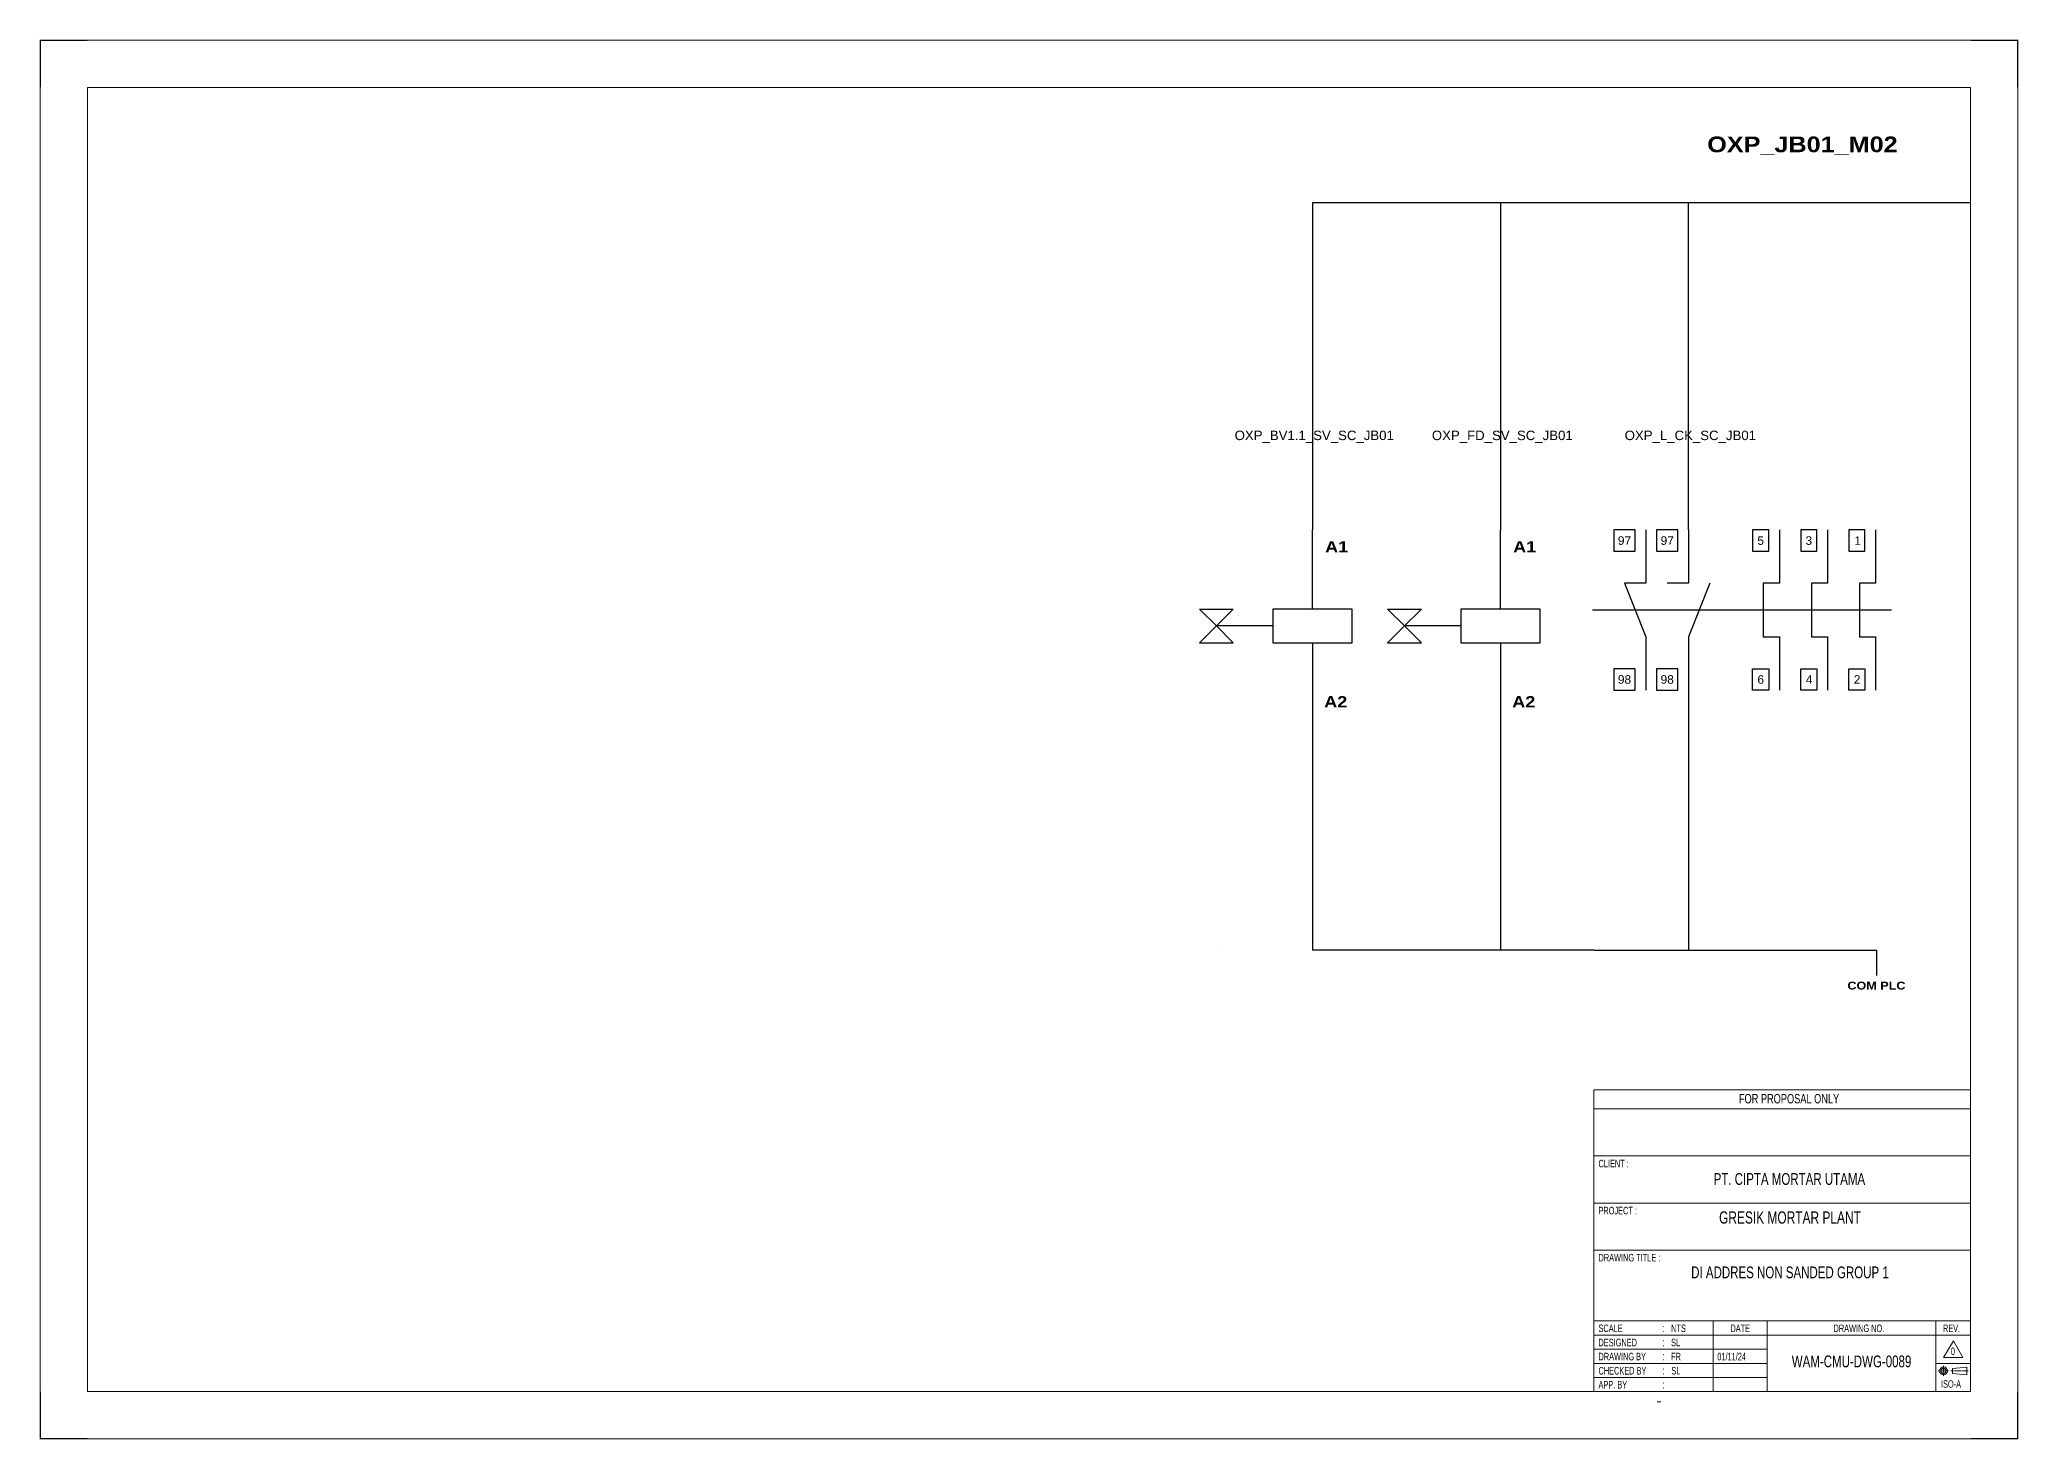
# Model space of a CAD drawing. Header units: centimetres. Extents: x -30014 to 38541, y 15960 to 46751.
# Drawn here: x -22186 to -15904, y 21899 to 26343 of the extents above; entities that cross this region are included whole.
import ezdxf
from ezdxf.enums import TextEntityAlignment as Align

# ---------------------------------------------------------------- set-up
doc = ezdxf.new("R2010")
doc.units = ezdxf.units.CM
doc.header["$MEASUREMENT"] = 0
doc.linetypes.add('CENTER', pattern=[2, 1.25, -0.25, 0.25, -0.25])
for name, color, linetype in [('1', 7, 'Continuous'), ('Etiket-Line-L', 7, 'Continuous'), ('EtIket-Line-S', 2, 'Continuous'), ('Etiket-Text-List0', 2, 'Continuous'), ('Etiket-Text-List1', 3, 'Continuous'), ('Etiket-Text-List2', 1, 'Continuous')]:
    doc.layers.add(name, color=color, linetype=linetype)
for name, color, linetype, lineweight in [('Center_line', 2, 'CENTER', 5), ('Etiket', 7, 'Continuous', 5), ('Object', 4, 'Continuous', 25)]:
    doc.layers.add(name, color=color, linetype=linetype, lineweight=lineweight)
doc.styles.add('Bold', font='ariblk.ttf', dxfattribs={"height": 25.4})
doc.styles.add('DIM', font='romans', dxfattribs={"height": 6.096})
doc.styles.get("Standard").update_dxf_attribs({"font": 'arial.ttf'})

# ---------------------------------------------------------------- blocks, each defined once
blk = doc.blocks.new('x5 Out Line')
at = {"const_width": 0.3}
for points in [[(9.65, 286.71), (0, 286.71), (0, 277.06)], [(405.45, 277.06), (405.45, 286.71), (395.8, 286.71)], [(0, 9.65), (0, 0), (9.65, 0)], [(405.45, 9.65), (405.45, 0), (395.8, 0)]]:
    blk.add_lwpolyline(points, dxfattribs=at)
at = {"lineweight": 15}
blk.add_lwpolyline([(395.8, 9.65), (395.8, 277.06), (9.65, 277.06), (9.65, 9.65)], close=True, dxfattribs=at)
at = {"layer": 'EtIket-Line-S', "lineweight": 9, "ltscale": 0.5}
blk.add_lwpolyline([(0, 0), (405.45, 0), (405.45, 286.71), (0, 286.71)], close=True, dxfattribs=at)
blk = doc.blocks.new('A$C6CDB76E5')
at = {"lineweight": 15}
for p, q in [((-196.2, 0), (-196.2, 157.1)), ((-196.2, 157.1), (0, 157.1)), ((0, 0), (0, 157.1)), ((-196.2, 147.3), (0, 147.3)), ((-196.2, 122.8), (0, 122.8)), ((-196.2, 98.2), (0, 98.2)), ((-196.2, 73.7), (0, 73.7)), ((-196.2, 36.8), (0, 36.8)), ((-134, 0), (-134, 36.8)), ((-105.9, 0), (-105.9, 36.8)), ((-18.1, 0), (-18.1, 36.8)), ((-196.2, 29.4), (0, 29.4)), ((-196.2, 22.1), (-105.9, 22.1)), ((-196.2, 14.7), (-105.9, 14.7)), ((-18.1, 14.7), (0, 14.7)), ((-196.2, 7.4), (-105.9, 7.4))]:
    blk.add_line(p, q, dxfattribs=at)
at = {"layer": 'Center_line', "lineweight": 13}
for p, q in [((-16.9, 10.8), (-11.3, 10.8)), ((-14.1, 13.5), (-14.1, 8)), ((-10.3, 10.8), (-1.2, 10.8))]:
    blk.add_line(p, q, dxfattribs=at)
at = {"layer": 'Etiket-Line-L', "lineweight": 15}
for p, q in [((0, 0), (0, 122.6)), ((-196.2, 0), (0, 0))]:
    blk.add_line(p, q, dxfattribs=at)
blk.add_lwpolyline([(-9, 26.4), (-4, 17.7), (-14.1, 17.7)], close=True, dxfattribs=at)
at = {"layer": 'Object', "lineweight": 15}
blk.add_lwpolyline([(-9.5, 9.5), (-1.9, 8.7), (-1.9, 12.8), (-9.5, 12)], close=True, dxfattribs=at)
for radius in [2.03, 1.27]:
    blk.add_circle((-14.1, 10.8), radius, dxfattribs=at)
at = {"layer": '1', "color": 3, "lineweight": 9, "width": 0.7}
blk.add_text('ISO-A', height=3.91, dxfattribs=at).set_placement((-15.4, 2))
at = {"layer": 'Etiket-Text-List0', "lineweight": 13, "width": 0.7}
for s, height, p in [('CLIENT :', 3.92, (-193.8, 116.8)), ('PROJECT :', 3.92, (-193.8, 92.3)), ('DRAWING TITLE :', 3.923, (-193.8, 67.8)), ('SCALE', 3.92, (-193.8, 31)), (':', 4.17, (-160.6, 31)), ('DATE', 3.92, (-125.1, 31)), ('DRAWING NO.', 3.923, (-71.4, 31)), ('REV.', 3.92, (-14.4, 31)), ('DESIGNED', 3.92, (-193.8, 23.6)), (':', 4.17, (-160.6, 23.6)), ('CHECKED BY ', 3.923, (-193.8, 8.9)), ('DRAWING BY', 3.92, (-193.8, 16.3)), (':', 4.17, (-160.6, 16.3)), (':', 4.17, (-160.6, 8.9)), ('APP. BY ', 3.92, (-193.8, 1.6)), (':', 4.17, (-160.6, 1.6))]:
    blk.add_text(s, height=height, dxfattribs=at).set_placement(p)
at = {"layer": 'Etiket-Text-List1', "lineweight": 9, "width": 0.7}
for tag, p in [('1:XXXX', (-156, 31)), ('EN', (-156, 23.6)), ('DD/MM/YY', (-131.3, 23.6)), ('1', (-10.3, 19.1)), ('EN', (-156, 16.3)), ('EN', (-155.8, 8.9)), ('DD/MM/YY', (-131.3, 16.3)), ('DD/MM/YY', (-131.3, 8.9)), ('EN', (-155.7, 1.6)), ('DD/MM/YY', (-131.3, 1.6))]:
    blk.add_attdef(tag, p, '', height=3.92, dxfattribs=at)
at = {"layer": 'Etiket-Text-List2', "lineweight": 13, "width": 0.7}
for tag, height, p in [('FOR FABRICATION', 4.9, (-94.6, 150.1)), ('CLIENT_NAME', 6.13, (-94.1, 107.7)), ('PROJECT_1', 4.9, (-94.1, 87.5)), ('PROJECT_2', 4.9, (-94.1, 79.2)), ('DRAWING_TITLE1', 6.13, (-94.1, 59)), ('DRAWING_TITLE2', 6.13, (-94.1, 49.9)), ('DRAWING_TITLE3', 6.13, (-94.1, 40.1)), ('LDP-X-XXX-AR-01', 6.13, (-62, 12.7))]:
    blk.add_attdef(tag, text='', height=height, dxfattribs=at).set_placement(p, align=Align.CENTER)

msp = doc.modelspace()

# ---------------------------------------------------------------- linework, layer by layer
at = {"color": 146, "ltscale": 50, "true_color": 0x105689}
for p, q in [((-17846.6, 25825.3), (-18145.1, 25825.3)), ((-18145.1, 25825.3), (-18145.1, 24786.7)), ((-17249.6, 25825.3), (-17846.6, 25825.3)), ((-17548.1, 25825.3), (-17548.1, 24786.7)), ((-16652.6, 25825.3), (-17249.6, 25825.3)), ((-16951.1, 24786.7), (-16951.1, 25825.3)), ((-16055.6, 25825.3), (-16652.6, 25825.3)), ((-16951.1, 24277.9), (-16951.1, 23452.5)), ((-18145.1, 24176.4), (-18145.1, 23452.5)), ((-17548.1, 24184.2), (-17548.1, 23452.5)), ((-18445.6, 23452.5), (-18445.6, 23452.5)), ((-17250.6, 23452.5), (-18145.1, 23452.5)), ((-17250.6, 23452.5), (-16354.1, 23452.5)), ((-16354.1, 23452.5), (-16354.1, 23372.5))]:
    msp.add_line(p, q, dxfattribs=at)
at = {"ltscale": 50}
for p, q in [((-18145.1, 24535.4), (-18145.1, 24786.7)), ((-17548.1, 24535.4), (-17548.1, 24786.7)), ((-17086.8, 24786.7), (-17086.8, 24617.1)), ((-16951.1, 24786.7), (-16951.1, 24617.1)), ((-16306.7, 24532.3), (-17256.4, 24532.3)), ((-18270.8, 24481.6), (-18450.2, 24481.6)), ((-17673.8, 24481.6), (-17853.2, 24481.6)), ((-17086.8, 24447.5), (-17086.8, 24277.9)), ((-16951.1, 24447.5), (-16951.1, 24277.9)), ((-18145.1, 24427.7), (-18145.1, 24176.4)), ((-17548.1, 24427.7), (-17548.1, 24176.4))]:
    msp.add_line(p, q, dxfattribs=at)
for points in [[(-17120.7, 24786.7), (-17188.5, 24786.7), (-17188.5, 24718.9), (-17120.7, 24718.9)], [(-16985, 24786.7), (-17052.9, 24786.7), (-17052.9, 24718.9), (-16985, 24718.9)], [(-16696.7, 24786.7), (-16747.6, 24786.7), (-16747.6, 24718.9), (-16696.7, 24718.9)], [(-16544.1, 24786.7), (-16595, 24786.7), (-16595, 24718.9), (-16544.1, 24718.9)], [(-16391.5, 24786.7), (-16442.3, 24786.7), (-16442.3, 24718.9), (-16391.5, 24718.9)], [(-18450.2, 24481.6), (-18504.1, 24535.4), (-18396.4, 24535.4)], [(-18019.5, 24535.4), (-18270.8, 24535.4), (-18270.8, 24427.7), (-18019.5, 24427.7)], [(-17853.2, 24481.6), (-17907.1, 24535.4), (-17799.4, 24535.4)], [(-17422.5, 24535.4), (-17673.8, 24535.4), (-17673.8, 24427.7), (-17422.5, 24427.7)], [(-18450.2, 24481.6), (-18504.1, 24427.7), (-18396.4, 24427.7)], [(-17853.2, 24481.6), (-17907.1, 24427.7), (-17799.4, 24427.7)], [(-17120.7, 24345.8), (-17188.5, 24345.8), (-17188.5, 24277.9), (-17120.7, 24277.9)], [(-16985, 24345.8), (-17052.9, 24345.8), (-17052.9, 24277.9), (-16985, 24277.9)], [(-16696.7, 24277.9), (-16747.6, 24277.9), (-16747.6, 24345.8), (-16696.7, 24345.8)], [(-16544.1, 24277.9), (-16595, 24277.9), (-16595, 24345.8), (-16544.1, 24345.8)], [(-16391.5, 24277.9), (-16442.3, 24277.9), (-16442.3, 24345.8), (-16391.5, 24345.8)]]:
    msp.add_lwpolyline(points, close=True, dxfattribs=at)
at = {"color": 1, "ltscale": 50}
for points in [[(-16662.8, 24786.7), (-16662.8, 24617.1), (-16713.7, 24617.1), (-16713.7, 24447.5), (-16662.8, 24447.5), (-16662.8, 24277.9)], [(-16510.2, 24786.7), (-16510.2, 24617.1), (-16561.1, 24617.1), (-16561.1, 24447.5), (-16510.2, 24447.5), (-16510.2, 24277.9)], [(-16357.6, 24786.7), (-16357.6, 24617.1), (-16408.4, 24617.1), (-16408.4, 24447.5), (-16357.6, 24447.5), (-16357.6, 24277.9)]]:
    msp.add_lwpolyline(points, dxfattribs=at)
at = {"ltscale": 50}
for points in [[(-17086.8, 24617.1), (-17154.6, 24617.1), (-17086.8, 24447.5)], [(-16951.1, 24617.1), (-17019, 24617.1)], [(-16883.3, 24617.1), (-16951.1, 24447.5)]]:
    msp.add_lwpolyline(points, dxfattribs=at)

# ---------------------------------------------------------------- block references
at = {"layer": 'Etiket', "lineweight": 0}
ref = msp.add_blockref('A$C6CDB76E5', (-16055.6, 22051.1), dxfattribs=dict(at, xscale=6.095870930054101, yscale=6.095870930054101, zscale=6.095870930054101))
ref.add_attrib('FOR FABRICATION', 'FOR PROPOSAL ONLY', dxfattribs={"layer": 'Etiket-Text-List2', "lineweight": 13, "height": 29.894, "width": 0.7}).set_placement((-16632, 22966), align=Align.CENTER)
ref.add_attrib('CLIENT_NAME', 'PT. CIPTA MORTAR UTAMA', dxfattribs={"layer": 'Etiket-Text-List2', "lineweight": 13, "height": 37.368, "width": 0.7}).set_placement((-16631, 22707.4), align=Align.CENTER)
ref.add_attrib('PROJECT_1', 'GRESIK MORTAR PLANT', dxfattribs={"layer": 'Etiket-Text-List2', "lineweight": 13, "height": 38.709, "width": 0.7}).set_placement((-16629.1, 22584.4), align=Align.CENTER)
ref.add_attrib('DRAWING_TITLE1', 'DI ADDRES NON SANDED GROUP 1', dxfattribs={"layer": 'Etiket-Text-List2', "lineweight": 13, "height": 37.368, "width": 0.7}).set_placement((-16629.1, 22410.9), align=Align.CENTER)
ref.add_attrib('1:XXXX', 'NTS', (-17006.5, 22240), dxfattribs={"layer": 'Etiket-Text-List1', "lineweight": 13, "height": 23.92, "width": 0.7})
ref.add_attrib('EN', 'SL', (-17006.5, 22195.1), dxfattribs={"layer": 'Etiket-Text-List1', "lineweight": 13, "height": 23.92, "width": 0.7})
ref.add_attrib('EN', 'FR', (-17006.5, 22150.3), dxfattribs={"layer": 'Etiket-Text-List1', "lineweight": 13, "height": 23.92, "width": 0.7})
ref.add_attrib('DD/MM/YY', '01/11/24', (-16859.8, 22150.3), dxfattribs={"layer": 'Etiket-Text-List1', "lineweight": 13, "height": 23.92, "width": 0.7})
ref.add_attrib('EN', 'SL', (-17005.6, 22105.5), dxfattribs={"layer": 'Etiket-Text-List1', "lineweight": 13, "height": 23.92, "width": 0.7})
ref.add_attrib('LDP-X-XXX-AR-01', 'WAM-CMU-DWG-0089', dxfattribs={"layer": 'Etiket-Text-List2', "lineweight": 15, "height": 37.368, "width": 0.7}).set_placement((-16433.6, 22128.3), align=Align.CENTER)
ref.add_attrib('1', '0', (-16118.4, 22167.2), dxfattribs={"layer": 'Etiket-Text-List1', "lineweight": 13, "height": 23.9, "width": 0.7})
at = {"layer": 'Etiket-Line-L', "lineweight": 0}
ref = msp.add_blockref('x5 Out Line', (-22183.9, 21901.6), dxfattribs=dict(at, xscale=15.48351216233742, yscale=15.48351216233742, zscale=15.48351216233742))
ref.add_attrib('FILE_NAME', '-', (-17053.8, 22009.5), dxfattribs={"layer": 'Etiket-Text-List1', "lineweight": 13, "height": 21.7, "style": 'DIM', "width": 0.7})

# ---------------------------------------------------------------- texts
at = {"ltscale": 500, "style": 'Bold'}
msp.add_text('OXP_JB01_M02', height=50, dxfattribs=at).set_placement((-16891.7, 25985.5))
at = {"ltscale": 50}
for s, p in [('OXP_BV1.1_SV_SC_JB01', (-18139.4, 25086.7)), ('OXP_FD_SV_SC_JB01', (-17542.4, 25086.7)), ('OXP_L_CK_SC_JB01', (-16945.4, 25086.7))]:
    msp.add_text(s, height=30, dxfattribs=at).set_placement(p, align=Align.MIDDLE_CENTER)
at = {"ltscale": 500}
for s, height, p in [('97', 27.13, (-17154.5, 24752.8)), ('97', 27.13, (-17018.8, 24752.8)), ('5', 27.1, (-16722.2, 24752.8)), ('3', 27.1, (-16569.4, 24752.8)), ('1', 27.1, (-16414.1, 24752.8)), ('98', 27.13, (-17154.5, 24311.8)), ('98', 27.13, (-17018.9, 24311.8)), ('6', 27.1, (-16721.9, 24311.8)), ('4', 27.1, (-16568.2, 24311.8)), ('2', 27.1, (-16416, 24311.8))]:
    msp.add_text(s, height=height, dxfattribs=at).set_placement(p, align=Align.MIDDLE_CENTER)
at = {"ltscale": 500, "style": 'Bold'}
for p in [(-18031.6, 24750.8), (-17434.6, 24750.8)]:
    msp.add_text('A1', height=35.9, dxfattribs=at).set_placement(p, align=Align.TOP_RIGHT)
for p in [(-18034.6, 24212.3), (-17437.6, 24212.3)]:
    msp.add_text('A2', height=35.9, dxfattribs=at).set_placement(p, align=Align.BOTTOM_RIGHT)
at = {"ltscale": 50, "style": 'Bold'}
msp.add_text('COM PLC', height=25, dxfattribs=at).set_placement((-16354.6, 23352.5), align=Align.TOP_CENTER)

doc.saveas('drawing.dxf')
